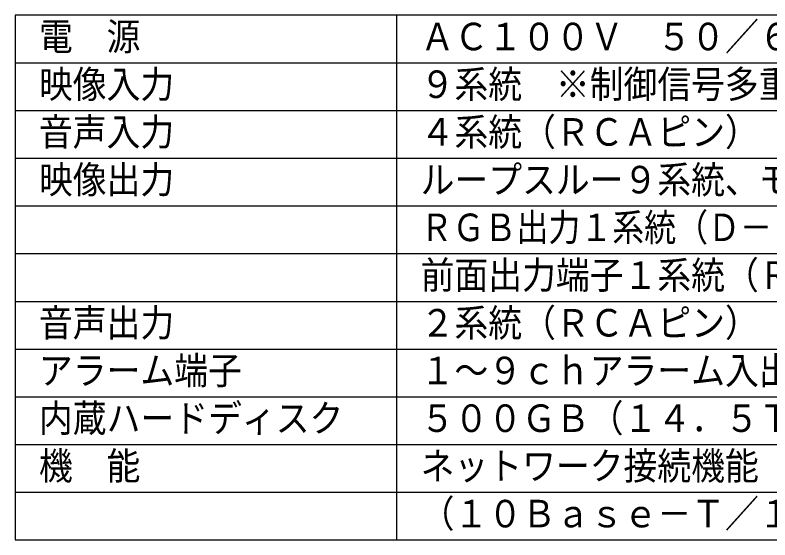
# Model space of a CAD drawing. Units: millimetres, scale not verified. Extents: x -63 to 65, y -57 to 57.
# Drawn here: x -62.5 to 16.6, y -56.5 to -1.5 of the extents above; entities that cross this region are included whole.
import ezdxf
from ezdxf.enums import TextEntityAlignment as Align

# ---------------------------------------------------------------- set-up
doc = ezdxf.new("R2010")
doc.units = ezdxf.units.MM
doc.header["$LTSCALE"] = 0.190236
doc.layers.add('0-0_MOJI1', color=2, linetype='Continuous')
doc.layers.add('0-3_WAKU', color=3, linetype='Continuous')
doc.styles.add('ＭＳ ゴシック', font='')
doc.styles.get('ＭＳ ゴシック').set_extended_font_data('MS Gothic')

msp = doc.modelspace()

# ---------------------------------------------------------------- linework, layer by layer
at = {"layer": '0-3_WAKU', "color": 4}
for p, q in [((-62.5001, -1.5), (-62.5001, -56.5001)), ((62.5001, -1.5), (-62.5001, -1.5)), ((-22.5, -56.5001), (-22.5, -1.5)), ((-62.5001, -56.5001), (62.5001, -56.5001))]:
    msp.add_line(p, q, dxfattribs=at)
at = {"layer": '0-3_WAKU', "color": 1}
for p, q in [((-62.5001, -6.5), (62.5001, -6.5)), ((-62.5001, -11.5), (62.5001, -11.5)), ((-62.5001, -16.5), (62.5001, -16.5)), ((-62.5001, -21.5), (62.5001, -21.5)), ((-62.5001, -26.5), (62.5001, -26.5)), ((-62.5001, -31.5001), (62.5001, -31.5001)), ((-62.5001, -36.5001), (62.5001, -36.5001)), ((-62.5001, -41.5001), (62.5001, -41.5001)), ((-62.5001, -46.5001), (62.5001, -46.5001)), ((-62.5001, -51.5001), (62.5001, -51.5001))]:
    msp.add_line(p, q, dxfattribs=at)

# ---------------------------------------------------------------- texts
at = {"layer": '0-0_MOJI1', "style": 'ＭＳ ゴシック'}
for s, width, p in [('電\u3000源', 0.9, (-60.0001, -6.0551)), ('ＡＣ１００Ｖ\u3000５０／６０Ｈｚ', 0.9, (-20, -6.0551)), ('映像入力', 0.9, (-60.0001, -11.0551)), ('９系統\u3000※制御信号多重：６系統（１～６ｃｈ）', 0.9, (-20, -11.0551)), ('４系統（ＲＣＡピン）', 0.9, (-20, -16.0551)), ('音声入力', 0.9, (-60.0001, -16.0551)), ('映像出力', 0.9, (-60.0001, -21.0552)), ('ループスルー９系統、モニター出力２系統', 0.9, (-20, -21.0552)), ('ＲＧＢ出力１系統（Ｄ－ｓｕｂ１５ﾋﾟﾝ）、Ｓ端子１系統', 0.85, (-20, -26.0552)), ('前面出力端子１系統（ＲＣＡピン）', 0.9, (-20, -31.0552)), ('音声出力', 0.9, (-60.0001, -36.0552)), ('２系統（ＲＣＡピン）', 0.9, (-20, -36.0552)), ('アラーム端子', 0.9, (-60.0001, -41.0552)), ('１～９ｃｈアラーム入出力、アラーム復帰入力', 0.9, (-20, -41.0552)), ('内蔵ハードディスク', 0.9, (-60.0001, -46.0552)), ('５００ＧＢ（１４．５ＴＢまで増設可）', 0.9, (-20, -46.0552)), ('機  能', 0.9, (-60.0001, -51.0552)), ('ネットワーク接続機能', 0.9, (-20, -51.0552)), ('（１０Ｂａｓｅ－Ｔ／１００Ｂａｓｅ－Ｔｘ）', 0.9, (-20, -56.0552))]:
    msp.add_text(s, height=2.887, dxfattribs=dict(at, width=width)).set_placement(p, align=Align.BOTTOM_LEFT)

doc.saveas('drawing.dxf')
